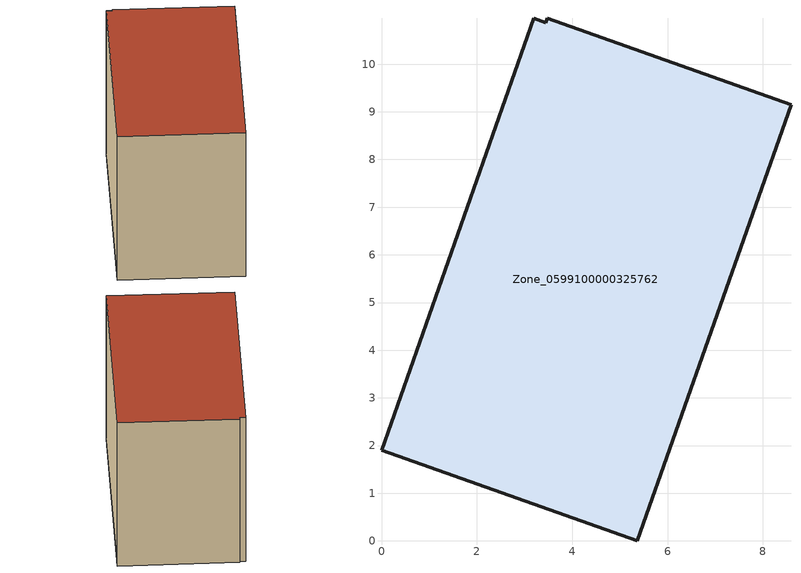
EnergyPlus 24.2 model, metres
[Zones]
Zone_0599100000325762
 floor ground (C_G): 3.19,10.96 3.44,10.87 3.48,10.96 8.59,9.15 5.37,0 0,1.9 z0.52
 wall outside (C_F): 3.19,10.96 0,1.9 5.37,0 8.59,9.15 3.48,10.96 3.44,10.87 3.19,10.96 z0.52:8.3
 roof outside (C_R): 3.44,10.87 3.19,10.96 0,1.9 5.37,0 8.59,9.15 3.48,10.96 z8.3
[BUILDING]
Pand.0599100000325762: North Axis=0; Terrain=City; Loads Convergence Tolerance Value=0.04; Temperature Convergence Tolerance Value=0.4; Solar Distribution=FullExterior; Maximum Number of Warmup Days=25; Minimum Number of Warmup Days=1
[Site:Location]
Rotterdam.The.Hague.AP_ZH_NLD Design_Conditions: Latitude=51.96; Longitude=4.45; Time Zone=1; Elevation=-4.5
[SITE:GROUNDTEMPERATURE:BUILDINGSURFACE]
18, 18, 18, 18, 18, 18, 18, 18, 18, 18, 18, 18
[MATERIAL] Thermal Absorptance=0.9; Solar Absorptance=0.7; Visible Absorptance=0.7
Name | Roughness | Thickness | Conductivity | Density | Specific Heat
G.TC.1975-1991 | MediumSmooth | 0.15 | 0.288461 | 540 | 1210
F.TC.1975-1991 | Rough | 0.3 | 0.230769 | 1920 | 840
R.TC.1975-1991 | MediumRough | 0.2 | 0.153846 | 1500 | 1000
[CONSTRUCTION]
C_G: G.TC.1975-1991
C_F: F.TC.1975-1991
C_R: R.TC.1975-1991
[ZONE]
Zone_0599100000325762: Type=1; Multiplier=1; Ceiling Height=Autocalculate; Volume=Autocalculate; Floor Area=autocalculate; Part of Total Floor Area=Yes
[ZONEINFILTRATION:DESIGNFLOWRATE]
Infil_Zone_0599100000325762: Zone or ZoneList or Space or SpaceList=Zone_0599100000325762; Schedule=AlwaysOn; Design Flow Rate Calculation Method=Flow/Area; Flow Rate per Floor Area=0.003; Constant Term Coefficient=1; Temperature Term Coefficient=0; Velocity Term Coefficient=0; Velocity Squared Term Coefficient=0
[HVACTEMPLATE:ZONE:IDEALLOADSAIRSYSTEM]
Zone_0599100000325762: Maximum Heating Supply Air Temperature=50; Minimum Cooling Supply Air Temperature=13; Maximum Heating Supply Air Humidity Ratio=0.0156; Minimum Cooling Supply Air Humidity Ratio=0.0077; Heating Limit=NoLimit; Cooling Limit=NoLimit; Dehumidification Control Type=ConstantSensibleHeatRatio; Cooling Sensible Heat Ratio=0.7; Dehumidification Setpoint=60; Humidification Control Type=None; Humidification Setpoint=30; Outdoor Air Method=None; Outdoor Air Flow Rate per Person=0.00944; Outdoor Air Flow Rate per Zone Floor Area=0; Outdoor Air Flow Rate per Zone=0; Demand Controlled Ventilation Type=None; Outdoor Air Economizer Type=NoEconomizer; Heat Recovery Type=None; Sensible Heat Recovery Effectiveness=0.7; Latent Heat Recovery Effectiveness=0.65
[ZONECONTROL:THERMOSTAT]
ThermostatControl_Zone_0599100000325762: Zone or ZoneList=Zone_0599100000325762; Control Type Schedule=DualSetpointControlType; Control 1=Thermostat_Zone_0599100000325762; Temperature Difference Between Cutout And Setpoint=0
[THERMOSTATSETPOINT:DUALSETPOINT]
Thermostat_Zone_0599100000325762: Heating Setpoint Temperature Schedule=HeatingSetpoint_Zone_0599100000325762; Cooling Setpoint Temperature Schedule=CoolingSetpoint_Zone_0599100000325762
[SCHEDULE:COMPACT]
HeatingSetpoint_Zone_0599100000325762: Through: 12/31, For: AllDays, Until: 24:00, 21
CoolingSetpoint_Zone_0599100000325762: Through: 12/31, For: AllDays, Until: 24:00, 24
DualSetpointControlType: Through: 12/31, For: AllDays, Until: 24:00, 4
AlwaysOn: Through: 12/31, For: AllDays, Until: 24:00, 1
